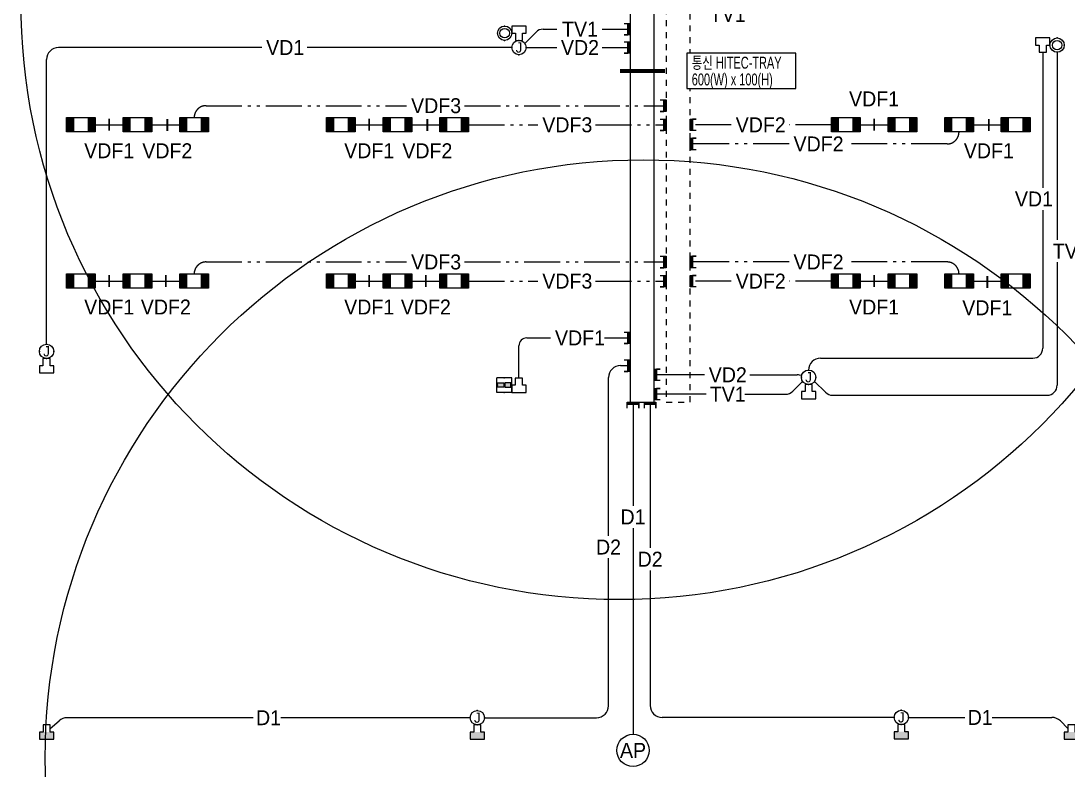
# Model space of a CAD drawing. Header units: millimetres. Extents: x 90978 to 501618, y -355196 to 882030.
# Drawn here: x 446079 to 472336, y -146111 to -127323 of the extents above; entities that cross this region are included whole.
import ezdxf
from ezdxf.enums import TextEntityAlignment as Align

# ---------------------------------------------------------------- set-up
doc = ezdxf.new("R2010")
doc.units = ezdxf.units.MM
doc.header["$LTSCALE"] = 150
doc.set_wipeout_variables(frame=1)
doc.linetypes.add('D1', pattern=[3, 1, -1, 1])
doc.linetypes.add('E6', pattern=[10, 6, -1, 0.5, -1, 0.5, -1])
doc.layers.get('0').update_dxf_attribs({"lineweight": 0})
doc.layers.get('Defpoints').update_dxf_attribs({"color": 163})
for name, color, linetype in [('------07 System Box', 6, 'Continuous'), ('------10 Telecommunication Terminal Board', 3, 'Continuous'), ('------13 Telecommunication Outlet', 3, 'Continuous'), ('------14 Television Outlet', 3, 'Continuous'), ('------19 Communication Etc', 3, 'Continuous'), ('-----20 General Symbol', 3, 'Continuous'), ('-----21 Embeded Wire in Ceiling or Wall', 4, 'Continuous'), ('-----22 Concealed Wire in Floor', 4, 'E6'), ('-----23 Concealed or Exposed Wire', 4, 'D1'), ('-----27 Communication Cable Tray', 2, 'Continuous'), ('-----27 Communication Cable Tray_Access Floor', 1, 'D1'), ('-----29 Indicator', 1, 'Continuous')]:
    doc.layers.add(name, color=color, linetype=linetype)
doc.styles.add('ELEC', font='')
doc.styles.get('ELEC').set_extended_font_data('Dotum')

# ---------------------------------------------------------------- blocks, each defined once
blk = doc.blocks.new('G02')
blk.add_lwpolyline([(150, 150), (75, 150), (75, 300), (-75, 300), (-75, 150), (-150, 150), (-150, 0), (150, 0)], close=True)
blk = doc.blocks.new('G01')
blk.add_hatch(color=256).paths.add_polyline_path([(150, 150), (75, 150), (-75, 150), (-150, 150), (-150, 0), (150, 0)])
blk.add_blockref('G02', (0, 0))
blk = doc.blocks.new('O08')
blk.add_hatch(color=256).paths.add_polyline_path([(120, 51), (-120, 51), (-120, 0), (120, 0)])
blk.add_lwpolyline([(120, 127.5), (120, 0), (-120, 0), (-120, 127.5), (-120, 51), (120, 51)])
blk = doc.blocks.new('O04')
blk.add_circle((0, 0), 150)
for p in [(-150, 0), (0, 150), (150, 0), (0, -150)]:
    blk.add_point(p)
at = {"style": 'ELEC'}
blk.add_text('J', height=214, dxfattribs=at).set_placement((0, 0), align=Align.MIDDLE)
blk = doc.blocks.new('A$C69d3834d')
at = {"layer": '------19 Communication Etc', "color": 3}
blk.add_circle((404, 404), 404, dxfattribs=at)
at = {"layer": 'Defpoints'}
blk.add_circle((663, 215), 15000, dxfattribs=at)
at = {"layer": '------19 Communication Etc', "style": 'ELEC'}
blk.add_text('AP', height=375, dxfattribs=at).set_placement((404, 404, 0), align=Align.MIDDLE_CENTER)
blk = doc.blocks.new('C02-1')
at = {"layer": '------14 Television Outlet', "color": 3, "linetype": 'Continuous'}
for radius in [150, 100]:
    blk.add_circle((0, 150), radius, dxfattribs=at)
at = {"layer": '------14 Television Outlet', "color": 3}
for p in [(0, 300), (-150, 150), (0, 0), (150, 150)]:
    blk.add_point(p, dxfattribs=at)
blk = doc.blocks.new('A$C2c78cba1')
at = {"layer": '------07 System Box'}
h = blk.add_hatch(color=256, dxfattribs=at)
h.dxf.hatch_style = 1
h.paths.add_polyline_path([(367, 790), (56, 790), (56, 56), (367, 56)])
h = blk.add_hatch(color=256, dxfattribs=at)
h.dxf.hatch_style = 1
h.paths.add_polyline_path([(1637, 790), (1327, 790), (1327, 56), (1637, 56)])
at = {"layer": '------07 System Box', "linetype": 'Continuous'}
for points in [[(1694, 0), (0, 0), (0, 847), (1694, 847)], [(423, 847), (1270, 847), (1270, 0), (423, 0)]]:
    blk.add_lwpolyline(points, close=True, dxfattribs=at)
at = {"layer": '------07 System Box', "color": 1, "linetype": 'Continuous'}
for points in [[(56, 790), (367, 790), (367, 56), (56, 56)], [(1327, 790), (1637, 790), (1637, 56), (1327, 56)]]:
    blk.add_lwpolyline(points, close=True, dxfattribs=at)
blk = doc.blocks.new('광포트_1')
at = {"ltscale": 0.7}
h = blk.add_hatch(color=254, dxfattribs=at)
h.dxf.hatch_style = 1
h.paths.add_polyline_path([(44, 285), (-44, 285), (-44, 159), (44, 159)])
h.paths.add_polyline_path([(44, 141), (-44, 141), (-44, 15), (44, 15)])
at = {"linetype": 'Continuous'}
for p, q in [((-150, 300), (150, 300)), ((-150, 0), (-150, 300)), ((150, 0), (150, 300)), ((-150, 0), (150, 0))]:
    blk.add_line(p, q, dxfattribs=at)
for points in [[(-44, 159), (-44, 285), (44, 285), (44, 159)], [(-44, 141), (-44, 15), (44, 15), (44, 141)]]:
    blk.add_lwpolyline(points, close=True, dxfattribs=at)
for p in [(0, 285), (-150, 150), (0, 0), (150, 150)]:
    blk.add_point(p, dxfattribs=at)

msp = doc.modelspace()

# ---------------------------------------------------------------- linework, layer by layer
at = {"layer": '-----21 Embeded Wire in Ceiling or Wall'}
for p, q in [((458714.01615, -127885.2651), (458996.48355, -127602.79769)), ((459173.26025, -127529.57439), (459514.15042, -127529.57439)), ((460651.87091, -127529.57439), (461356.91532, -127529.57439)), ((452121.68347, -127990.00061), (447021.98143, -127990.00061)), ((458387.62464, -127990.00061), (453260.4216, -127990.00061)), ((458747.62464, -127990.00061), (459514.15042, -127990.00061)), ((460651.87091, -127990.00061), (461356.91532, -127990.00061)), ((471701.98608, -128110.00064), (471701.98608, -131506.76041)), ((472063.0927, -128109.99724), (472063.0927, -132813.56813)), ((446721.98143, -135430.00064), (446721.98143, -128290.00061)), ((471701.98608, -132070.02364), (471701.98608, -135530.00064)), ((472063.0927, -133376.83136), (472063.0927, -136460.00064)), ((458564.75933, -136281.46438), (458564.75933, -135472.25396)), ((458764.75933, -135272.25396), (459357.94282, -135272.25396)), ((460714.45571, -135272.25396), (461356.91532, -135272.25396)), ((461113.09147, -135967.43201), (461356.91532, -135967.43201)), ((466129.85578, -135780.00064), (471451.98608, -135780.00064)), ((460813.09147, -140236.41412), (460813.09147, -136267.43201)), ((463220.26598, -136198.12523), (461956.91532, -136198.12523)), ((464359.00411, -136198.12523), (465543.6695, -136198.12523)), ((465654.87675, -136217.78289), (465602.30528, -136205.0988)), ((465680.25411, -136362.59406), (465431.03496, -136611.81321)), ((465979.45746, -136362.59406), (466253.64074, -136636.77734)), ((463261.18024, -136685.03651), (462018.11531, -136685.03651)), ((464226.91973, -136685.03651), (465254.25827, -136685.03651)), ((466430.41743, -136710.00064), (471813.0927, -136710.00064)), ((461426.91532, -136883.70385), (461426.91532, -139481.11933)), ((461856.91532, -136883.70385), (461856.91532, -140541.11933)), ((461426.91532, -140044.38256), (461426.91532, -145214.06114)), ((460813.09147, -144498.12588), (460813.09147, -140799.67735)), ((461856.91532, -141104.38256), (461856.91532, -144491.26447)), ((446813.0949, -145068.12522), (447034.63304, -144872.99891)), ((451902.30831, -144798.12588), (447232.92032, -144798.12588)), ((457343.09147, -144798.12588), (452592.2676, -144798.12588)), ((457703.09147, -144798.12588), (460513.09147, -144798.12588)), ((467975.18631, -144791.26447), (462156.91532, -144791.26447)), ((468335.18631, -144791.26447), (469747.04682, -144791.26447)), ((470437.00612, -144791.26447), (471930.30251, -144791.26447)), ((472331.98222, -145069.24058), (472142.74773, -144879.44609))]:
    msp.add_line(p, q, dxfattribs=at)
for centre, radius, start, end in [((459173.26025, -127779.57439), 250, 90, 135), ((447021.98143, -128290.00061), 300, 90, 180), ((458764.75933, -135472.25396, 0), 200, 90, 180), ((471451.98608, -135530.00064, 0), 250, 270, 0), ((461113.09147, -136267.43201), 300, 90, 180), ((466129.85578, -136080.00064), 300, 90, 180), ((465543.6695, -136448.12523, 0), 250, 76.435309119, 90), ((471813.0927, -136460.00064, 0), 250, 270, 0), ((465254.25827, -136435.03651, 0), 250, 270, 315), ((466430.41743, -136460.00064), 250, 225, 270), ((460513.09147, -144498.12588), 300, 270, 0), ((462156.91532, -144491.26447), 300, 180, 270), ((447232.92032, -145098.12588), 300, 90, 131.372946092), ((471930.30251, -145091.26447), 300, 44.915348243, 90)]:
    msp.add_arc(centre, radius, start, end, dxfattribs=at)
at = {"layer": '-----22 Concealed Wire in Floor'}
for p, q in [((450721.98407, -129448.12524), (455750.12253, -129448.12524)), ((457200.25821, -129448.12524), (462256.91532, -129448.12524)), ((447941.98407, -129928.12524), (448641.98407, -129928.12524)), ((449361.98407, -129928.12524), (450061.98407, -129928.12524)), ((454461.98407, -129928.12524), (455161.98407, -129928.12524)), ((455881.98407, -129928.12524), (456581.98407, -129928.12524)), ((457301.98407, -129928.12524), (459040.12253, -129928.12524)), ((460490.25821, -129928.12524), (462256.91532, -129928.12524)), ((463890.12253, -129928.12524), (462856.91532, -129928.12524)), ((466401.98407, -129928.12524), (465341.27585, -129928.12524)), ((467121.98407, -129928.12524), (467821.98407, -129928.12524)), ((469961.98407, -129928.12524), (470661.98407, -129928.12524)), ((465340.12253, -130408.12524), (462856.91532, -130408.12524)), ((469301.98407, -130408.12524), (466791.27585, -130408.12524)), ((450721.98407, -133368.12524), (455750.12253, -133368.12524)), ((457200.25821, -133368.12524), (462256.91532, -133368.12524)), ((465340.12253, -133368.12524), (462856.91532, -133368.12524)), ((469301.98407, -133368.12524), (466791.27585, -133368.12524)), ((447941.98407, -133848.12524), (448641.98407, -133848.12524)), ((449361.98407, -133848.12524), (450061.98407, -133848.12524)), ((454461.98407, -133848.12524), (455161.98407, -133848.12524)), ((455881.98407, -133848.12524), (456581.98407, -133848.12524)), ((457301.98407, -133848.12524), (459040.12253, -133848.12524)), ((460490.25821, -133848.12524), (462256.91532, -133848.12524)), ((463890.12253, -133848.12524), (462856.91532, -133848.12524)), ((466401.98407, -133848.12524), (465341.27585, -133848.12524)), ((467121.98407, -133848.12524), (467821.98407, -133848.12524)), ((469961.98407, -133848.12524), (470661.98407, -133848.12524))]:
    msp.add_line(p, q, dxfattribs=at)
for centre, start, end in [((450721.98407, -129748.12524), 90, 180), ((469301.98407, -130108.12524), 270, 0), ((450721.98407, -133668.12524), 90, 180), ((469301.98407, -133668.12524), 0, 90)]:
    msp.add_arc(centre, 300, start, end, dxfattribs=at)
at = {"layer": '-----27 Communication Cable Tray'}
msp.add_lwpolyline([(461356.91532, -111537.89462), (461356.91532, -136883.70385), (461956.91532, -136883.70385), (461956.91532, -111537.89462)], close=True, dxfattribs=at)
at = {"layer": '-----27 Communication Cable Tray_Access Floor'}
msp.add_lwpolyline([(462256.91532, -110802.12332), (462256.91532, -136883.70385), (462856.91532, -136883.70385), (462856.91532, -110802.12332)], close=True, dxfattribs=at)
at = {"layer": '-----29 Indicator', "elevation": 0}
for points in [[(467471.98407, -128778.12524, 0, 0, 0), (467471.98407, -129778.12524, 45, 45, 0), (467471.98407, -130078.12524, 0, 0, 0)], [(448291.98407, -131078.12524, 0, 0, 0), (448291.98407, -130078.12524, 45, 45, 0), (448291.98407, -129778.12524, 0, 0, 0)], [(449749.99921, -131079.99936, 0, 0, 0), (449749.99921, -130079.99936, 45, 45, 0), (449749.99921, -129779.99936, 0, 0, 0)], [(454811.98407, -131078.12524, 0, 0, 0), (454811.98407, -130078.12524, 45, 45, 0), (454811.98407, -129778.12524, 0, 0, 0)], [(456269.99921, -131079.99936, 0, 0, 0), (456269.99921, -130079.99936, 45, 45, 0), (456269.99921, -129779.99936, 0, 0, 0)], [(470349.99921, -131079.99936, 0, 0, 0), (470349.99921, -130079.99936, 45, 45, 0), (470349.99921, -129779.99936, 0, 0, 0)], [(448291.98407, -134998.12524, 0, 0, 0), (448291.98407, -133998.12524, 45, 45, 0), (448291.98407, -133698.12524, 0, 0, 0)], [(449711.98407, -134998.12524, 0, 0, 0), (449711.98407, -133998.12524, 45, 45, 0), (449711.98407, -133698.12524, 0, 0, 0)], [(454811.98407, -134998.12524, 0, 0, 0), (454811.98407, -133998.12524, 45, 45, 0), (454811.98407, -133698.12524, 0, 0, 0)], [(456231.98407, -134998.12524, 0, 0, 0), (456231.98407, -133998.12524, 45, 45, 0), (456231.98407, -133698.12524, 0, 0, 0)], [(467471.98407, -134998.12524, 0, 0, 0), (467471.98407, -133998.12524, 45, 45, 0), (467471.98407, -133698.12524, 0, 0, 0)]]:
    msp.add_lwpolyline(points, format="xyseb", dxfattribs=at)
at = {"layer": '-----29 Indicator'}
msp.add_lwpolyline([(470310.76173, -135017.19786, 0, 0, 0), (470310.76173, -134017.19786, 45, 45, 0), (470310.76173, -133717.19786, 0, 0, 0)], format="xyseb", dxfattribs=at)

# ---------------------------------------------------------------- block references
at = {"layer": '------13 Telecommunication Outlet'}
for name, p, xscale, yscale, zscale, rotation in [('G02', (458567.62464, -127450.00061), 1.2, 1.2, 1.2, 180), ('G02', (471701.98608, -127750.00064), 1.2, 1.2, 1.2, 180), ('광포트_1', (458384.75933, -136455.92463), 1.236931687685291, 1.236931687685291, 1.236931687685291, 89.99999999999999)]:
    msp.add_blockref(name, p, dxfattribs=dict(at, xscale=xscale, yscale=yscale, zscale=zscale, rotation=rotation))
at = {"layer": '------13 Telecommunication Outlet', "xscale": 1.2, "yscale": 1.2, "zscale": 1.2}
for name, p in [('G02', (446721.98143, -136150.00064)), ('G02', (458564.75933, -136641.46438)), ('G02', (465829.85578, -136800.00064)), ('G01', (446723.0949, -145338.12522)), ('G01', (457523.09147, -145338.12588)), ('G01', (468155.18631, -145331.26447)), ('G01', (472421.98222, -145339.24058))]:
    msp.add_blockref(name, p, dxfattribs=at)
at = {"layer": '------14 Television Outlet', "xscale": 1.199999999953434, "yscale": 1.199999999953434, "zscale": 1.199999999953434, "rotation": 180}
for p in [(458207.62464, -127450.00061), (472061.98608, -127750.00064)]:
    msp.add_blockref('C02-1', p, dxfattribs=at)
at = {"layer": '-----20 General Symbol', "xscale": 1.2, "yscale": 1.2, "zscale": 1.2}
for p in [(458567.62464, -127990.00061), (446721.98143, -135610.00064), (465829.85578, -136260.00064), (457523.09147, -144798.12588), (468155.18631, -144791.26447)]:
    msp.add_blockref('O04', p, dxfattribs=at)
at = {"layer": '-----21 Embeded Wire in Ceiling or Wall', "xscale": 1.199999999953434, "yscale": 1.199999999953434, "zscale": 1.199999999953434}
for p, rotation in [((461356.91532, -127529.57439), 89.99999999999999), ((461356.91532, -127990.00061), 89.99999999999999), ((461356.91532, -135272.25396), 89.99999999999999), ((461356.91532, -135967.43201), 89.99999999999997), ((461956.91532, -136198.12523), 270), ((461956.91531, -136685.54429), 270), ((461426.91532, -136883.70385), 180), ((461856.91532, -136883.70385), 180)]:
    msp.add_blockref('O08', p, dxfattribs=dict(at, rotation=rotation))
at = {"layer": '-----22 Concealed Wire in Floor', "ltscale": 1.5, "xscale": 1.199999999953434, "yscale": 1.199999999953434, "zscale": 1.199999999953434}
for p, rotation in [((462256.91532, -129448.12524), 89.99999999999997), ((462256.91532, -129928.12524), 89.99999999999997), ((462856.91532, -129928.12524), 270), ((462856.91532, -130408.12524), 270), ((462256.91532, -133368.12524), 89.99999999999997), ((462856.91532, -133368.12524), 270), ((462256.91532, -133848.12524), 89.99999999999997), ((462856.91532, -133848.12524), 270)]:
    msp.add_blockref('O08', p, dxfattribs=dict(at, rotation=rotation))
at = {"layer": '-----23 Concealed or Exposed Wire'}
for p in [(460415.6626, -127051.429), (461023.23139, -146021.429)]:
    msp.add_blockref('A$C69d3834d', p, dxfattribs=at)
at = {"xscale": 0.4251428587433494, "yscale": 0.4251428587433494, "zscale": 0.4251428587433494}
for p in [(447221.98407, -130108.12524), (448641.98407, -130108.12524), (450061.98407, -130108.12524), (453741.98407, -130108.12524), (455161.98407, -130108.12524), (456581.98407, -130108.12524), (466401.98407, -130108.12524), (467821.98407, -130108.12524), (469241.98407, -130108.12524), (470661.98407, -130108.12524), (447221.98407, -134028.12524), (448641.98407, -134028.12524), (450061.98407, -134028.12524), (453741.98407, -134028.12524), (455161.98407, -134028.12524), (456581.98407, -134028.12524), (466401.98407, -134028.12524), (467821.98407, -134028.12524), (469241.98407, -134028.12524), (470661.98407, -134028.12524)]:
    msp.add_blockref('A$C2c78cba1', p, dxfattribs=at)

# ---------------------------------------------------------------- texts
at = {"layer": '-----21 Embeded Wire in Ceiling or Wall', "style": 'ELEC'}
for s, p in [('TV1', (463802.83102, -127160.00063)), ('TV1', (460097.26998, -127529.57439)), ('VD1', (452704.80304, -127990.00061)), ('VD2', (460097.26998, -127990.00061)), ('VD1', (471480.56051, -131788.12524)), ('TV1', (472402.2406, -133094.93296)), ('VDF1', (460097.26998, -135272.25396)), ('VD2', (463803.38555, -136198.12523)), ('TV1', (463802.83102, -136685.54429)), ('D1', (461426.91532, -139762.48416)), ('D2', (460813.09147, -140517.77895)), ('D2', (461856.91532, -140822.48416)), ('D1', (452288.0059, -144798.12588)), ('D1', (470132.74441, -144791.26447))]:
    msp.add_text(s, height=375, dxfattribs=at).set_placement(p, align=Align.MIDDLE_CENTER)
at = {"layer": '-----22 Concealed Wire in Floor', "ltscale": 1.5, "style": 'ELEC'}
for s, p in [('VDF1', (467471.98407, -129278.12524)), ('VDF3', (456489.44969, -129448.12524)), ('VDF3', (459779.44969, -129928.12524)), ('VDF2', (464629.44969, -129928.12524)), ('VDF2', (466079.44969, -130408.12524)), ('VDF1', (448291.98407, -130578.12524)), ('VDF2', (449749.99921, -130579.99936)), ('VDF1', (454811.98407, -130578.12524)), ('VDF2', (456269.99921, -130579.99936)), ('VDF1', (470349.99921, -130579.99936)), ('VDF3', (456489.44969, -133368.12524)), ('VDF2', (466079.44969, -133368.12524)), ('VDF3', (459779.44969, -133848.12524)), ('VDF2', (464629.44969, -133848.12524)), ('VDF1', (448291.98407, -134498.12524)), ('VDF2', (449711.98407, -134498.12524)), ('VDF1', (454811.98407, -134498.12524)), ('VDF2', (456231.98407, -134498.12524)), ('VDF1', (467471.98407, -134498.12524)), ('VDF1', (470310.76173, -134517.19786))]:
    msp.add_text(s, height=375, dxfattribs=at).set_placement(p, align=Align.MIDDLE_CENTER)

# ---------------------------------------------------------------- next in the draw order: wipeouts: each hides what was drawn before it
at = {"color": 1}
msp.add_wipeout([(462780.49763, -129015.39898), (465510.41622, -129015.39898), (465510.41622, -128135.39898), (462780.49763, -128135.39898)], dxfattribs=at).translate(0, 0, 0)

# ---------------------------------------------------------------- next in the draw order: linework, layer by layer
at = {"layer": '------10 Telecommunication Terminal Board', "color": 1, "elevation": 0}
msp.add_lwpolyline([(462780.49763, -129015.39898), (465510.41622, -129015.39898), (465510.41622, -128135.39898), (462780.49763, -128135.39898)], close=True, dxfattribs=at)
at = {"layer": '-----29 Indicator', "elevation": 0}
msp.add_lwpolyline([(462780.49763, -128575.39898, 0, 0, 0), (462230.69444, -128575.39898, 100, 100, 0), (461099.78157, -128575.39898, 100, 100, 0)], format="xyseb", dxfattribs=at)

# ---------------------------------------------------------------- next in the draw order: texts
at = {"layer": '------10 Telecommunication Terminal Board', "style": 'ELEC', "width": 0.7}
for s, p in [('통신 HITEC-TRAY', (462900.45693, -128370.39898, 0)), ('600(W) x 100(H)', (462900.45693, -128790.39898, 0))]:
    msp.add_text(s, height=300, dxfattribs=at).set_placement(p, align=Align.MIDDLE_LEFT)

doc.saveas('drawing.dxf')
